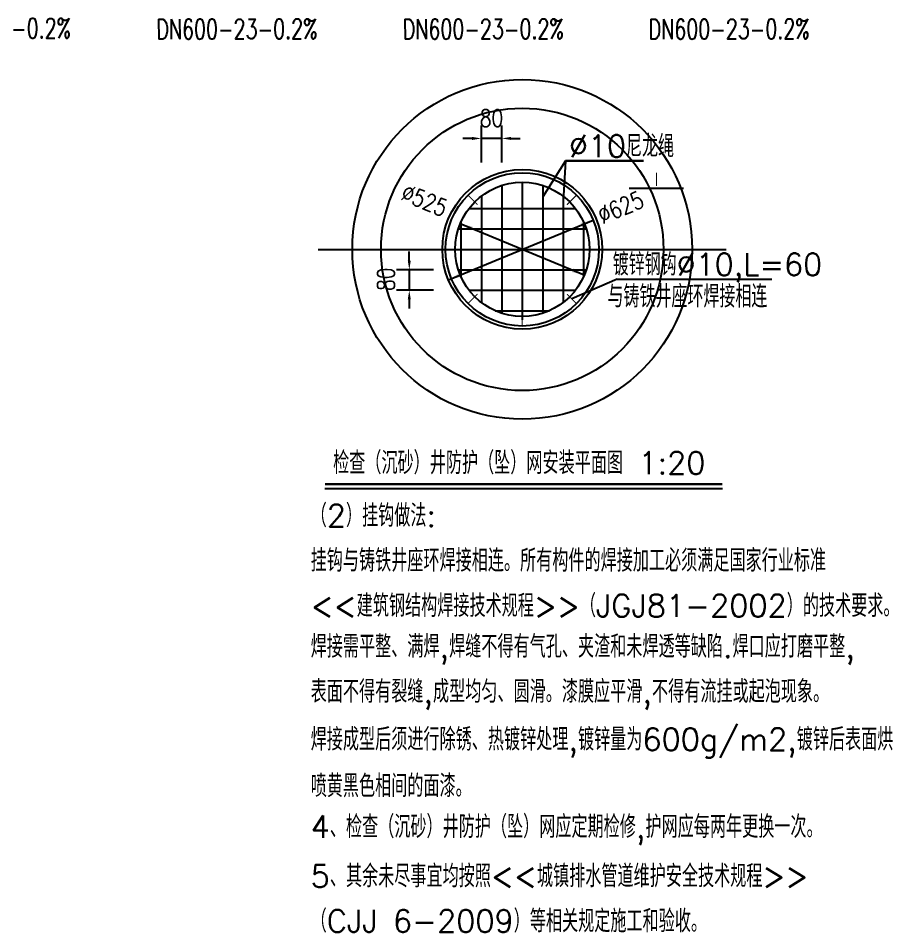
# Model space of a CAD drawing. Header units: millimetres. Extents: x 418304 to 847498, y 48187 to 111456.
# Drawn here: x 423610.1 to 423688.9, y 54604.9 to 54687.3 of the extents above; entities that cross this region are included whole.
import ezdxf

# ---------------------------------------------------------------- set-up
doc = ezdxf.new("R2010")
doc.units = ezdxf.units.MM
doc.header["$LTSCALE"] = 1000
doc.linetypes.add('CENTER', pattern=[2, 1.25, -0.25, 0.25, -0.25])
for name, color, linetype in [('0000-绘图辅助线', 8, 'CENTER'), ('0000-部件-井体部分', 7, 'Continuous'), ('0000-部件名称', 7, 'Continuous'), ('0000-部件字体标注', 3, 'Continuous'), ('0000-部件线性标注', 2, 'Continuous'), ('0000-防护网部分', 44, 'Continuous'), ('TWT_TEXT', 7, 'Continuous'), ('ZDH', 252, 'Continuous')]:
    doc.layers.add(name, color=color, linetype=linetype)
doc.styles.add('_TCH_DIM', font='SIMPLEX', dxfattribs={"bigfont": 'GBCBIG'})
doc.styles.add('_TWT_DIM', font='SIMPLEX', dxfattribs={"width": 0.8, "height": 3.5, "bigfont": 'HZTXT'})

# ---------------------------------------------------------------- blocks, each defined once
blk = doc.blocks.new('13245')
at = {"layer": '0000-绘图辅助线', "linetype": 'CENTER'}
blk.add_line((454984.939, 3437874.702), (455021.719, 3437874.702), dxfattribs=at)
at = {"layer": '0000-部件-井体部分'}
for radius in [15.313, 12.73, 7.2, 6.912]:
    blk.add_circle((455003.329, 3437874.702), radius, dxfattribs=at)
at = {"layer": '0000-部件名称', "extrusion": (-3.93868e-32, 3.21629e-16, -1)}
blk.add_line((455021.367, 3437853.109, 32.812), (454985.545, 3437853.109, 32.812), dxfattribs=at)
at = {"layer": '0000-部件名称', "extrusion": (-3.93868e-32, 3.21629e-16, -1), "const_width": 0.229, "elevation": -32.812}
blk.add_lwpolyline([(-455021.367, 3437853.531), (-454985.545, 3437853.531)], dxfattribs=at)
at = {"layer": '0000-部件字体标注'}
for p, q in [((455007.212, 3437882.688), (455005.172, 3437879.426)), ((455007.212, 3437882.688), (455007.015, 3437879.027)), ((455007.212, 3437882.688), (455014.265, 3437882.688)), ((455014.265, 3437882.688), (455007.212, 3437882.688)), ((455011.882, 3437872.019), (455007.788, 3437870.244)), ((455011.882, 3437872.019), (455025.829, 3437872.019))]:
    blk.add_line(p, q, dxfattribs=at)
at = {"layer": '0000-部件线性标注'}
for p, q in [((454999.642, 3437882.53), (454999.642, 3437885.856)), ((455001.486, 3437882.53), (455001.486, 3437885.856)), ((454996.677, 3437871.947), (455009.715, 3437877.348)), ((455008.916, 3437872.388), (454997.741, 3437877.017)), ((454995.322, 3437872.859), (454991.996, 3437872.859)), ((454995.322, 3437871.016), (454991.996, 3437871.016))]:
    blk.add_line(p, q, dxfattribs=at)
at = {"layer": '0000-部件线性标注', "color": 2}
for p, q in [((454998.813, 3437884.704), (454997.984, 3437884.704)), ((455001.486, 3437884.704), (454999.642, 3437884.704)), ((455002.315, 3437884.704), (455003.145, 3437884.704)), ((454993.148, 3437873.689), (454993.148, 3437874.518)), ((454993.148, 3437872.859), (454993.148, 3437871.016)), ((454993.148, 3437870.187), (454993.148, 3437869.357))]:
    blk.add_line(p, q, dxfattribs=at)
for points in [[(454998.813, 3437884.842), (454998.813, 3437884.566), (454999.642, 3437884.704)], [(455002.315, 3437884.842), (455002.315, 3437884.566), (455001.486, 3437884.704)], [(454993.01, 3437873.689), (454993.286, 3437873.689), (454993.148, 3437872.859)], [(454993.01, 3437870.187), (454993.286, 3437870.187), (454993.148, 3437871.016)]]:
    blk.add_solid(points, dxfattribs=at)
at = {"layer": '0000-部件线性标注'}
for points in [[(455008.577, 3437877.084), (455008.724, 3437876.729), (455009.715, 3437877.348)], [(454998.879, 3437876.753), (454998.732, 3437876.399), (454997.741, 3437877.017)], [(454997.668, 3437872.565), (454997.815, 3437872.211), (454996.677, 3437871.947)], [(455007.926, 3437873.006), (455007.779, 3437872.651), (455008.916, 3437872.388)]]:
    blk.add_solid(points, dxfattribs=at)
at = {"layer": '0000-防护网部分'}
for p, q in [((455003.329, 3437880.75), (455003.329, 3437868.36)), ((455001.486, 3437880.463), (455001.486, 3437868.942)), ((455005.172, 3437880.463), (455005.172, 3437868.942)), ((455012.964, 3437880.232), (455017.864, 3437880.232)), ((454999.642, 3437879.497), (454999.642, 3437869.908)), ((455007.015, 3437879.497), (455007.015, 3437869.908)), ((454998.534, 3437878.389), (455008.124, 3437878.389)), ((454997.569, 3437876.546), (455009.089, 3437876.546)), ((454997.799, 3437877.152), (454997.799, 3437872.253)), ((455008.858, 3437877.152), (455008.858, 3437872.253)), ((454997.281, 3437874.702), (455009.377, 3437874.702)), ((454997.569, 3437872.859), (455009.089, 3437872.859)), ((454998.534, 3437871.016), (455008.124, 3437871.016)), ((454998.534, 3437871.016), (455008.124, 3437871.016)), ((455000.879, 3437869.173), (455005.779, 3437869.173))]:
    blk.add_line(p, q, dxfattribs=at)
at = {"layer": '0000-防护网部分', "color": 6, "const_width": 0.0922}
for points in [[(455015.414, 3437881.614), (455015.414, 3437880.402)], [(454998.441, 3437879.59), (454999.299, 3437878.732)], [(455008.216, 3437879.59), (455007.359, 3437878.732)], [(454996.417, 3437874.702), (454997.63, 3437874.702)], [(455010.241, 3437874.702), (455009.028, 3437874.702)], [(454998.441, 3437869.815), (454999.299, 3437870.672)], [(455008.216, 3437869.815), (455007.359, 3437870.672)], [(455003.329, 3437867.79), (455003.329, 3437869.003)]]:
    blk.add_lwpolyline(points, dxfattribs=at)
at = {"layer": '0000-防护网部分', "color": 6}
blk.add_circle((455003.329, 3437874.702), 6.048, dxfattribs=at)
at = {"layer": '0000-部件字体标注', "style": '_TCH_DIM'}
for s, p in [('%%C10尼龙绳', (455007.541, 3437883.013)), ('镀锌钢钩%%C10,L=60', (455011.484, 3437872.344)), ('与铸铁井座环焊接相连', (455011.015, 3437869.455))]:
    blk.add_text(s, height=2, dxfattribs=at).set_placement(p)
at = {"layer": '0000-部件字体标注', "style": '_TWT_DIM', "width": 0.8}
for s, rotation, p in [('∅525', 337.5, (454992.273, 3437879.223)), ('∅625', 22.5, (455010.548, 3437876.977))]:
    blk.add_text(s, height=1.536, rotation=rotation, dxfattribs=at).set_placement(p)
at = {"layer": '0000-部件字体标注', "insert": (455000.564, 3437886.53), "char_height": 1.536, "attachment_point": 5, "style": '_TWT_DIM'}
blk.add_mtext('80', dxfattribs=at)
at = {"layer": '0000-部件字体标注', "insert": (454991.053, 3437872.003), "char_height": 1.536, "attachment_point": 5, "rotation": 90, "style": '_TWT_DIM'}
blk.add_mtext('80', dxfattribs=at)
at = {"layer": 'TWT_TEXT', "style": '_TCH_DIM'}
for s, p in [('检查（沉砂）井防护（坠）网安装平面图 1:20', (454986.284, 3437854.44)), ('（2）挂钩做法:', (454984.262, 3437849.683)), ('挂钩与铸铁井座环焊接相连。所有构件的焊接加工必须满足国家行业标准', (454984.262, 3437845.637)), ('<<建筑钢结构焊接技术规程>>（JGJ81-2002）的技术要求。', (454984.262, 3437841.559)), ('焊接需平整、满焊,焊缝不得有气孔、夹渣和未焊透等缺陷.焊口应打磨平整,', (454984.262, 3437837.881)), ('表面不得有裂缝,成型均匀、圆滑。漆膜应平滑,不得有流挂或起泡现象。', (454984.262, 3437833.819)), ('焊接成型后须进行除锈、热镀锌处理,镀锌量为600g/m2,镀锌后表面烘', (454984.262, 3437829.512)), ('喷黄黑色相间的面漆。', (454984.262, 3437825.31)), ('4、检查（沉砂）井防护（坠）网应定期检修,护网应每两年更换一次。', (454984.262, 3437821.632)), ('5、其余未尽事宜均按照<<城镇排水管道维护安全技术规程>>', (454984.262, 3437817.186)), ('（CJJ 6-2009）等相关规定施工和验收。', (454984.262, 3437813.124))]:
    blk.add_text(s, height=2.016, dxfattribs=at).set_placement(p)

msp = doc.modelspace()

# ---------------------------------------------------------------- block references
at = {"layer": 'ZDH'}
msp.add_blockref('13245', (-31347.784, -3383208.212), dxfattribs=at)

# ---------------------------------------------------------------- texts
at = {"layer": 'TWT_TEXT', "color": 4, "style": '_TCH_DIM', "width": 0.705882}
for p in [(423600.356, 54685.503, 39.375), (423622.566, 54685.447, 39.375), (423644.766, 54685.447, 39.375), (423666.926, 54685.447, 39.375)]:
    msp.add_text('DN600-23-0.2%', height=1.785, rotation=0.14551, dxfattribs=at).set_placement(p)

doc.saveas('drawing.dxf')
